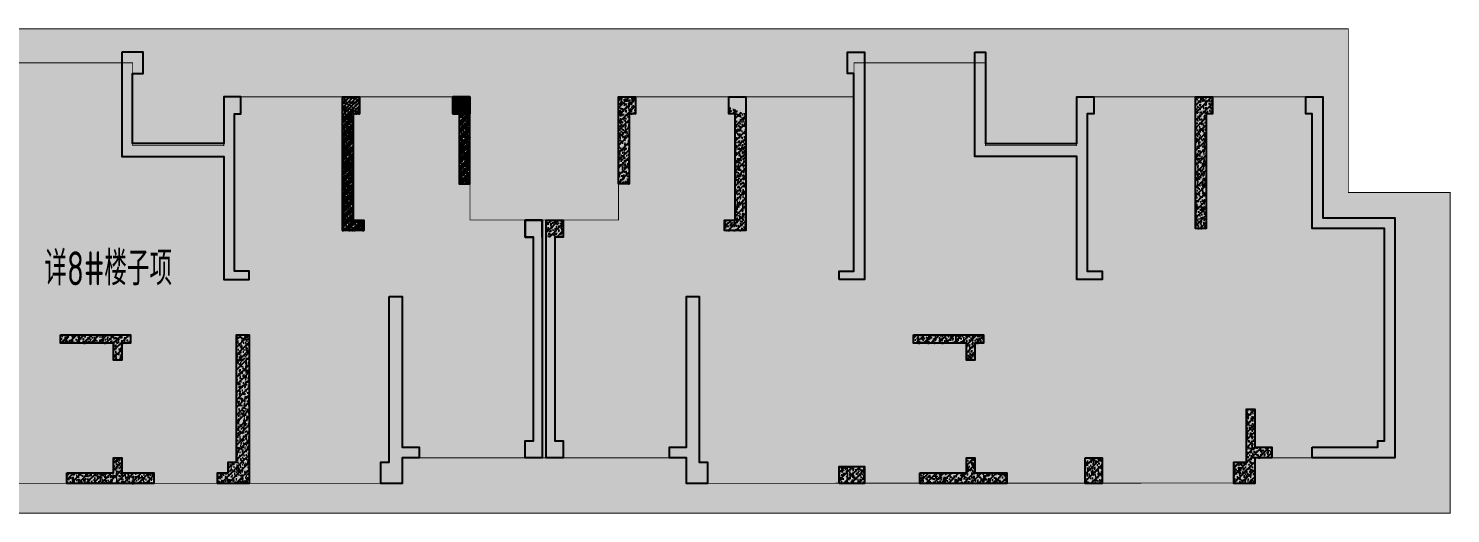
# Model space of a CAD drawing. Extents: x 923964 to 1204934, y 804567 to 1705037.
# Drawn here: x 1171219 to 1204734, y 1117717 to 1129137 of the extents above; entities that cross this region are included whole.
import ezdxf
from ezdxf.enums import TextEntityAlignment as Align

# ---------------------------------------------------------------- set-up
doc = ezdxf.new("R2010")
doc.units = 0
doc.header["$LTSCALE"] = 500
doc.linetypes.add('DASH', pattern=[0.35, 0.25, -0.1])
for name, color, linetype in [('S_PLAN_HACH', 9, 'CONTINUOUS'), ('S_WALL', 2, 'CONTINUOUS'), ('S_WALL_HACH', 30, 'CONTINUOUS'), ('S_WALL_OTHE_HACH', 33, 'CONTINUOUS'), ('主楼填充', 7, 'CONTINUOUS')]:
    doc.layers.add(name, color=color, linetype=linetype)
doc.styles.add('TH-STYLE3', font='tssdeng.shx', dxfattribs={"width": 0.7, "bigfont": 'tssdchn.shx'})
pattern_1 = [(45, (0, 0), (-44.1941738, 44.1941738), []), (50, (0, 0), (179.315046, -15.688034), [18.75, -206.25]), (355, (0, 0), (-34.687833, 188.048033), [15, -165]), (100.4514, (14.94, -1.3), (144.627345, 172.359886), [15.935047, -175.285528]), (46.1842, (0, 50), (266.810262, -41.379754), [28.125, -309.375]), (96.6356, (22.23, 46.55), (233.665676, 243.529468), [23.90257, -262.92825]), (351.1842, (0, 50), (233.665486, 243.52965), [22.5, -247.5]), (21, (25, 37.5), (149.226763, -100.654723), [18.75, -206.25]), (326, (25, 37.5), (60.828833, 181.287511), [15, -165]), (71.4514, (37.44, 29.11), (210.055657, 80.632624), [15.935047, -175.285528]), (37.5, (0, 0), (3.0399638, 83.2234635), [0, -163, 0, -167.5, 0, -165.625]), (7.5, (0, 0), (65.7673844, 98.602928), [0, -95.5, 0, -159.25, 0, -63.125]), (327.5, (-55.75, 0), (133.455609, -5.638718), [0, -62.5, 0, -195, 0, -258.75]), (317.5, (-80.75, 0), (145.796542, 25.026246), [0, -81.25, 0, -129.5, 0, -183.75])]
pattern_2 = [(45, (796520.09, 934180.19), (-88.388348, 88.388348), []), (50, (796520.09, 934180.19), (179.315046, -15.688034), [18.75, -206.25]), (355, (796520.09, 934180.19), (-34.68783, 188.04803), [15, -165]), (100.4514, (796535.03, 934178.88), (144.627345, 172.359886), [15.93505, -175.28553]), (46.1842, (796520.1, 934230.19), (266.81026, -41.37975), [28.125, -309.375]), (96.6356, (796542.32, 934226.74), (233.66568, 243.52947), [23.90257, -262.92825]), (351.1842, (796520.1, 934230.2), (233.66549, 243.52965), [22.5, -247.5]), (21, (796545.09, 934217.69), (149.226763, -100.654723), [18.75, -206.25]), (326, (796545.09, 934217.69), (60.82883, 181.28751), [15, -165]), (71.4514, (796557.52, 934209.3), (210.05566, 80.632624), [15.93505, -175.28553]), (37.5, (796520.09, 934180.19), (3.039964, 83.2234635), [1.25, -163, 1.25, -167.5, 1.25, -165.625]), (7.5, (796520.09, 934180.19), (65.767384, 98.602928), [1.25, -95.5, 1.25, -159.25, 1.25, -63.125]), (327.5, (796464.34, 934180.19), (133.455609, -5.638718), [1.25, -62.5, 1.25, -195, 1.25, -258.75]), (317.5, (796439.34, 934180.19), (145.796542, 25.026246), [1.25, -81.25, 1.25, -129.5, 1.25, -183.75])]

msp = doc.modelspace()

# ---------------------------------------------------------------- hatches: boundary and pattern name
at = {"layer": 'S_PLAN_HACH'}
h = msp.add_hatch(dxfattribs=at)
h.set_pattern_fill('CROSS', color=4, scale=50, style=0)
h.paths.add_polyline_path([(1142924, 1117727), (1204724, 1117727), (1204724, 1125277), (1202324, 1125277), (1202324, 1129127), (1144624, 1129127), (1144624, 1125227), (1142924, 1125227)])
at = {"layer": 'S_WALL_HACH'}
h = msp.add_hatch(color=256, dxfattribs=at)
h.dxf.hatch_style = 1
h.paths.add_polyline_path([(1173424, 1128577), (1173424, 1126127), (1175824, 1126127), (1175824, 1123227), (1176424, 1123227), (1176424, 1123427), (1176074, 1123427), (1176074, 1127127), (1176224, 1127127), (1176224, 1127527), (1175824, 1127527), (1175824, 1126427), (1173674, 1126427), (1173674, 1128077), (1173924, 1128077), (1173924, 1128577)])
h = msp.add_hatch(color=256, dxfattribs=at)
h.dxf.hatch_style = 1
h.paths.add_polyline_path([(1190324, 1123227), (1190324, 1123427), (1190674, 1123427), (1190674, 1128077), (1190524, 1128077), (1190524, 1128577), (1190924, 1128577), (1190924, 1123227)])
h = msp.add_hatch(color=256, dxfattribs=at)
h.dxf.hatch_style = 1
h.paths.add_polyline_path([(1193524, 1128577), (1193774, 1128577), (1193774, 1126427), (1195924, 1126427), (1195924, 1127527), (1196249, 1127527), (1196324, 1127527), (1196324, 1127127), (1196174, 1127127), (1196174, 1123427), (1196524, 1123427), (1196524, 1123227), (1195924, 1123227), (1195924, 1126127), (1193524, 1126127)])
h = msp.add_hatch(color=256, dxfattribs=at)
h.dxf.hatch_style = 1
h.paths.add_polyline_path([(1178624, 1127127), (1178624, 1127527), (1179024, 1127527), (1179024, 1127127), (1178874, 1127127), (1178874, 1126077), (1178874, 1124627), (1179124, 1124627), (1179124, 1124377), (1178624, 1124377), (1178624, 1126077)])
h = msp.add_hatch(color=256, dxfattribs=at)
h.dxf.hatch_style = 1
h.paths.add_polyline_path([(1178624, 1127527), (1179024, 1127527), (1179024, 1127127), (1178874, 1127127), (1178874, 1126077), (1178874, 1124627), (1179124, 1124627), (1179124, 1124377), (1178624, 1124377), (1178624, 1126077)])
h = msp.add_hatch(color=256, dxfattribs=at)
h.dxf.hatch_style = 1
h.paths.add_polyline_path([(1181224, 1127127), (1181224, 1127527), (1181624, 1127527), (1181624, 1127127)])
h = msp.add_hatch(color=256, dxfattribs=at)
h.dxf.hatch_style = 1
h.paths.add_polyline_path([(1181624, 1127527), (1181224, 1127527), (1181224, 1127127), (1181374, 1127127), (1181374, 1125477), (1181624, 1125477)])
h = msp.add_hatch(color=256, dxfattribs=at)
h.dxf.hatch_style = 1
h.paths.add_polyline_path([(1181624, 1127527), (1181224, 1127527), (1181224, 1127127), (1181374, 1127127), (1181374, 1125477), (1181624, 1125477)])
h = msp.add_hatch(color=256, dxfattribs=at)
h.dxf.hatch_style = 1
h.paths.add_polyline_path([(1185124, 1127527), (1185524, 1127527), (1185524, 1127127), (1185374, 1127127), (1185374, 1125477), (1185124, 1125477)])
h = msp.add_hatch(color=256, dxfattribs=at)
h.dxf.hatch_style = 1
h.paths.add_polyline_path([(1188124, 1127527), (1188124, 1124377), (1187624, 1124377), (1187624, 1124627), (1187874, 1124627), (1187874, 1127127), (1187724, 1127127), (1187724, 1127527)])
h = msp.add_hatch(color=256, dxfattribs=at)
h.dxf.hatch_style = 1
h.paths.add_polyline_path([(1199124, 1127527), (1199124, 1127127), (1198974, 1127127), (1198974, 1124427), (1198724, 1124427), (1198724, 1127527), (1199124, 1127527)])
h = msp.add_hatch(color=256, dxfattribs=at)
h.dxf.hatch_style = 1
h.paths.add_polyline_path([(1201474, 1119277), (1203024, 1119277), (1203024, 1119427), (1203174, 1119427), (1203174, 1124427), (1201474, 1124427), (1201474, 1127127), (1201324, 1127127), (1201324, 1127527), (1201724, 1127527), (1201724, 1124677), (1203424, 1124677), (1203424, 1119027), (1201474, 1119027)])
h = msp.add_hatch(color=256, dxfattribs=at)
h.dxf.hatch_style = 1
h.paths.add_polyline_path([(1183324, 1124227), (1183324, 1124627), (1182924, 1124627), (1182924, 1124227), (1183124, 1124227), (1183124, 1124227), (1183124, 1119427), (1182924, 1119427), (1182924, 1119027), (1183324, 1119027)], flags=17)
h.paths.add_polyline_path([(1183324, 1124227), (1183324, 1124627)], flags=0)
edge = h.paths.add_edge_path(flags=0)
edge.add_line((1182924, 1124627), (1182924, 1124227))
edge.add_line((1182924, 1124227), (1182924, 1124627))
edge.add_line((1183124, 1124227), (1182924, 1124227))
edge.add_line((1183124, 1124227), (1183124, 1124227))
edge.add_line((1182924, 1124227), (1183124, 1124227))
h.paths.add_polyline_path([(1183324, 1124627), (1182924, 1124627)], flags=0)
h = msp.add_hatch(color=256, dxfattribs=at)
h.dxf.hatch_style = 1
h.paths.add_polyline_path([(1183824, 1119027), (1183424, 1119027), (1183424, 1124227), (1183424, 1124627), (1183824, 1124627), (1183824, 1124227), (1183624, 1124227), (1183624, 1119427), (1183824, 1119427)])
h = msp.add_hatch(color=256, dxfattribs=at)
h.dxf.hatch_style = 1
h.paths.add_polyline_path([(1179724, 1122827), (1180024, 1122827), (1180024, 1119277), (1180424, 1119277), (1180424, 1119027), (1180024, 1119027), (1180024, 1118427), (1179524, 1118427), (1179524, 1118927), (1179724, 1118927)])
h = msp.add_hatch(color=256, dxfattribs=at)
h.dxf.hatch_style = 1
h.paths.add_polyline_path([(1186724, 1118427), (1186724, 1119027), (1186324, 1119027), (1186324, 1119277), (1186724, 1119277), (1186724, 1122827), (1187024, 1122827), (1187024, 1118927), (1187224, 1118927), (1187224, 1118427), (1186724, 1118427)])
h = msp.add_hatch(color=256, dxfattribs=at)
h.dxf.hatch_style = 1
h.paths.add_polyline_path([(1171974, 1121927), (1173624, 1121927), (1173624, 1121727), (1173424, 1121727), (1173424, 1121327), (1173224, 1121327), (1173224, 1121328), (1173224, 1121728), (1171974, 1121728)])
h = msp.add_hatch(color=256, dxfattribs=at)
h.dxf.hatch_style = 1
h.paths.add_polyline_path([(1175924, 1118677), (1175924, 1118927), (1176124, 1118927), (1176124, 1121927), (1176424, 1121927), (1176424, 1118427), (1175674, 1118427), (1175674, 1118677)])
h = msp.add_hatch(color=256, dxfattribs=at)
h.dxf.hatch_style = 1
h.paths.add_polyline_path([(1192074, 1121927), (1193724, 1121927), (1193724, 1121727), (1193524, 1121727), (1193524, 1121327), (1193324, 1121327), (1193324, 1121328), (1193324, 1121728), (1192074, 1121728)])
h = msp.add_hatch(color=256, dxfattribs=at)
h.dxf.hatch_style = 1
h.paths.add_polyline_path([(1199924, 1118927), (1199924, 1120177), (1200124, 1120177), (1200124, 1119277), (1200524, 1119277), (1200524, 1119027), (1200124, 1119027), (1200124, 1118927), (1200124, 1118927), (1200124, 1118427), (1199624, 1118427), (1199624, 1118927)])
h = msp.add_hatch(color=256, dxfattribs=at)
h.dxf.hatch_style = 1
h.paths.add_polyline_path([(1172124, 1118677), (1173224, 1118677), (1173224, 1119027), (1173424, 1119027), (1173424, 1118677), (1174174, 1118677), (1174174, 1118427), (1172124, 1118427)])
h = msp.add_hatch(color=256, dxfattribs=at)
h.dxf.hatch_style = 1
h.paths.add_polyline_path([(1190324, 1118427), (1190324, 1118827), (1190924, 1118827), (1190924, 1118427)])
h = msp.add_hatch(color=256, dxfattribs=at)
h.dxf.hatch_style = 1
h.paths.add_polyline_path([(1192224, 1118677), (1193324, 1118677), (1193324, 1119027), (1193524, 1119027), (1193524, 1118677), (1194274, 1118677), (1194274, 1118427), (1192224, 1118427)])
h = msp.add_hatch(color=256, dxfattribs=at)
h.dxf.hatch_style = 1
h.paths.add_polyline_path([(1196124, 1119027), (1196524, 1119027), (1196524, 1118427), (1196124, 1118427)])
at = {"layer": 'S_WALL_OTHE_HACH'}
h = msp.add_hatch(dxfattribs=at)
h.set_pattern_fill('钢筋混凝土', color=256, scale=25, pattern_type=2)
h.set_pattern_definition(pattern_2)
h.paths.add_polyline_path([(1173424, 1128577), (1173424, 1126127), (1175824, 1126127), (1175824, 1123227), (1176424, 1123227), (1176424, 1123427), (1176074, 1123427), (1176074, 1127127), (1176224, 1127127), (1176224, 1127527), (1175824, 1127527), (1175824, 1126427), (1173674, 1126427), (1173674, 1128077), (1173924, 1128077), (1173924, 1128577)])
h = msp.add_hatch(dxfattribs=at)
h.set_pattern_fill('钢筋混凝土', color=256, scale=25, pattern_type=2)
h.set_pattern_definition([(45, (836420.09, 934180.19), (-88.388348, 88.388348), []), (50, (836420.09, 934180.19), (179.315046, -15.688034), [18.75, -206.25]), (355, (836420.09, 934180.19), (-34.68783, 188.04803), [15, -165]), (100.4514, (836435.03, 934178.88), (144.627345, 172.359886), [15.93505, -175.28553]), (46.1842, (836420.1, 934230.19), (266.81026, -41.37975), [28.125, -309.375]), (96.6356, (836442.32, 934226.74), (233.66568, 243.52947), [23.90257, -262.92825]), (351.1842, (836420.1, 934230.2), (233.66549, 243.52965), [22.5, -247.5]), (21, (836445.09, 934217.69), (149.226763, -100.65472), [18.75, -206.25]), (326, (836445.09, 934217.69), (60.82883, 181.28751), [15, -165]), (71.4514, (836457.52, 934209.3), (210.05566, 80.632624), [15.93505, -175.28553]), (37.5, (836420.09, 934180.19), (3.039964, 83.223463), [1.25, -163, 1.25, -167.5, 1.25, -165.625]), (7.5, (836420.09, 934180.19), (65.767384, 98.602928), [1.25, -95.5, 1.25, -159.25, 1.25, -63.125]), (327.5, (836364.34, 934180.19), (133.455609, -5.638718), [1.25, -62.5, 1.25, -195, 1.25, -258.75]), (317.5, (836339.34, 934180.19), (145.796542, 25.026246), [1.25, -81.25, 1.25, -129.5, 1.25, -183.75])])
h.paths.add_polyline_path([(1190324, 1123227), (1190324, 1123427), (1190674, 1123427), (1190674, 1128077), (1190524, 1128077), (1190524, 1128577), (1190924, 1128577), (1190924, 1123227)])
h = msp.add_hatch(dxfattribs=at)
h.set_pattern_fill('钢筋混凝土', color=256, scale=25, pattern_type=2)
h.set_pattern_definition(pattern_2)
h.paths.add_polyline_path([(1193524, 1128577), (1193774, 1128577), (1193774, 1126427), (1195924, 1126427), (1195924, 1127527), (1196249, 1127527), (1196324, 1127527), (1196324, 1127127), (1196174, 1127127), (1196174, 1123427), (1196524, 1123427), (1196524, 1123227), (1195924, 1123227), (1195924, 1126127), (1193524, 1126127)])
h = msp.add_hatch(dxfattribs=at)
h.set_pattern_fill('钢筋混凝土', color=256, scale=25)
h.set_pattern_definition(pattern_1)
h.paths.add_polyline_path([(1178624, 1127127), (1178624, 1127527), (1179024, 1127527), (1179024, 1127127), (1178874, 1127127), (1178874, 1126077), (1178874, 1124627), (1179124, 1124627), (1179124, 1124377), (1178624, 1124377), (1178624, 1126077)])
h = msp.add_hatch(dxfattribs=at)
h.set_pattern_fill('钢筋混凝土', color=256, scale=25, pattern_type=2)
h.set_pattern_definition(pattern_2)
edge = h.paths.add_edge_path()
edge.add_line((1178624, 1127127), (1178624, 1127527))
edge.add_line((1178624, 1127527), (1179024, 1127527))
edge.add_line((1179024, 1127527), (1179024, 1127127))
edge.add_line((1179024, 1127127), (1178874, 1127127))
edge.add_line((1178874, 1127127), (1178874, 1126077))
edge.add_line((1178874, 1126077), (1178874, 1124627))
edge.add_line((1178874, 1124627), (1179124, 1124627))
edge.add_line((1179124, 1124627), (1179124, 1124377))
edge.add_line((1179124, 1124377), (1178624, 1124377))
edge.add_line((1178624, 1124377), (1178624, 1126077))
edge.add_line((1178624, 1126077), (1178624, 1126077))
edge.add_line((1178624, 1126077), (1178624, 1127527))
edge.add_line((1178624, 1127527), (1179024, 1127527))
edge.add_line((1179024, 1127527), (1179024, 1127277))
h = msp.add_hatch(dxfattribs=at)
h.set_pattern_fill('钢筋混凝土', color=256, scale=25)
h.set_pattern_definition(pattern_1)
h.paths.add_polyline_path([(1181224, 1127127), (1181224, 1127527), (1181624, 1127527), (1181624, 1127127)])
h = msp.add_hatch(dxfattribs=at)
h.set_pattern_fill('钢筋混凝土', color=256, scale=25)
h.set_pattern_definition(pattern_1)
h.paths.add_polyline_path([(1181624, 1127527), (1181224, 1127527), (1181224, 1127127), (1181374, 1127127), (1181374, 1125477), (1181624, 1125477)])
h = msp.add_hatch(dxfattribs=at)
h.set_pattern_fill('钢筋混凝土', color=256, scale=25, pattern_type=2)
h.set_pattern_definition(pattern_2)
h.paths.add_polyline_path([(1181624, 1127527), (1181224, 1127527), (1181224, 1127127), (1181374, 1127127), (1181374, 1125477), (1181624, 1125477)])
h = msp.add_hatch(dxfattribs=at)
h.set_pattern_fill('钢筋混凝土', color=256, scale=25, pattern_type=2)
h.set_pattern_definition(pattern_2)
edge = h.paths.add_edge_path()
edge.add_line((1181224, 1127127), (1181224, 1127527))
edge.add_line((1181224, 1127527), (1181624, 1127527))
edge.add_line((1181624, 1127527), (1181624, 1127127))
h = msp.add_hatch(dxfattribs=at)
h.set_pattern_fill('钢筋混凝土', color=256, scale=25, pattern_type=2)
h.set_pattern_definition(pattern_2)
h.paths.add_polyline_path([(1185124, 1127527), (1185524, 1127527), (1185524, 1127127), (1185374, 1127127), (1185374, 1125477), (1185124, 1125477)])
h = msp.add_hatch(dxfattribs=at)
h.set_pattern_fill('钢筋混凝土', color=256, scale=25, pattern_type=2)
h.set_pattern_definition(pattern_2)
edge = h.paths.add_edge_path()
edge.add_line((1185124, 1127127), (1185124, 1127527))
edge.add_line((1185124, 1127527), (1185524, 1127527))
edge.add_line((1185524, 1127527), (1185524, 1127127))
h = msp.add_hatch(dxfattribs=at)
h.set_pattern_fill('钢筋混凝土', color=256, scale=25, pattern_type=2)
h.set_pattern_definition(pattern_2)
edge = h.paths.add_edge_path()
edge.add_line((1187724, 1127277), (1187724, 1127277))
edge.add_line((1187724, 1127277), (1187724, 1127527))
edge.add_line((1187724, 1127527), (1188124, 1127527))
edge.add_line((1188124, 1127527), (1188124, 1124377))
edge.add_line((1188124, 1124377), (1187624, 1124377))
edge.add_line((1187624, 1124377), (1187624, 1124627))
edge.add_line((1187624, 1124627), (1187874, 1124627))
edge.add_line((1187874, 1124627), (1187874, 1127127))
edge.add_line((1187874, 1127127), (1187724, 1127127))
edge.add_line((1187724, 1127127), (1187724, 1127527))
edge.add_line((1187724, 1127527), (1188124, 1127527))
edge.add_line((1188124, 1127527), (1188124, 1127127))
h = msp.add_hatch(dxfattribs=at)
h.set_pattern_fill('钢筋混凝土', color=256, scale=25, pattern_type=2)
h.set_pattern_definition([(45, (830220.09, 934180.19), (-88.388348, 88.388348), []), (50, (830220.09, 934180.19), (179.315046, -15.688034), [18.75, -206.25]), (355, (830220.09, 934180.19), (-34.68783, 188.04803), [15, -165]), (100.4514, (830235.03, 934178.88), (144.627345, 172.359886), [15.93505, -175.28553]), (46.1842, (830220.1, 934230.19), (266.81026, -41.37975), [28.125, -309.375]), (96.6356, (830242.32, 934226.74), (233.66568, 243.52947), [23.90257, -262.92825]), (351.1842, (830220.1, 934230.2), (233.66549, 243.52965), [22.5, -247.5]), (21, (830245.09, 934217.69), (149.226763, -100.654723), [18.75, -206.25]), (326, (830245.09, 934217.69), (60.82883, 181.28751), [15, -165]), (71.4514, (830257.52, 934209.3), (210.05566, 80.632624), [15.93505, -175.28553]), (37.5, (830220.09, 934180.19), (3.039964, 83.223463), [1.25, -163, 1.25, -167.5, 1.25, -165.625]), (7.5, (830220.09, 934180.19), (65.767384, 98.602928), [1.25, -95.5, 1.25, -159.25, 1.25, -63.125]), (327.5, (830164.34, 934180.19), (133.455609, -5.638718), [1.25, -62.5, 1.25, -195, 1.25, -258.75]), (317.5, (830139.34, 934180.19), (145.796542, 25.026246), [1.25, -81.25, 1.25, -129.5, 1.25, -183.75])])
edge = h.paths.add_edge_path()
edge.add_line((1198724, 1127527), (1198724, 1127527))
edge.add_line((1198724, 1127527), (1198724, 1127527))
edge.add_line((1198724, 1127527), (1199124, 1127527))
edge.add_line((1199124, 1127527), (1199124, 1127127))
edge.add_line((1199124, 1127127), (1198974, 1127127))
edge.add_line((1198974, 1127127), (1198974, 1124427))
edge.add_line((1198974, 1124427), (1198724, 1124427))
edge.add_line((1198724, 1124427), (1198724, 1127527))
edge.add_line((1198724, 1127527), (1199124, 1127527))
edge.add_line((1199124, 1127527), (1199124, 1127527))
h = msp.add_hatch(dxfattribs=at)
h.set_pattern_fill('钢筋混凝土', color=256, scale=25, pattern_type=2)
h.set_pattern_definition(pattern_2)
h.paths.add_polyline_path([(1201474, 1119277), (1203024, 1119277), (1203024, 1119427), (1203174, 1119427), (1203174, 1124427), (1201474, 1124427), (1201474, 1127127), (1201324, 1127127), (1201324, 1127527), (1201724, 1127527), (1201724, 1124677), (1203424, 1124677), (1203424, 1119027), (1201474, 1119027)])
h = msp.add_hatch(dxfattribs=at)
h.set_pattern_fill('钢筋混凝土', color=256, scale=25, pattern_type=2)
h.set_pattern_definition(pattern_2)
edge = h.paths.add_edge_path()
edge.add_line((1183324, 1124227), (1183324, 1124227))
edge.add_line((1183324, 1124227), (1183324, 1124627))
edge.add_line((1183324, 1124627), (1182924, 1124627))
edge.add_line((1182924, 1124627), (1182924, 1124227))
edge.add_line((1182924, 1124227), (1183124, 1124227))
edge.add_line((1183124, 1124227), (1183124, 1124227))
edge.add_line((1183124, 1124227), (1182924, 1124227))
edge.add_line((1182924, 1124227), (1182924, 1124627))
edge.add_line((1182924, 1124627), (1183324, 1124627))
edge.add_line((1183324, 1124627), (1183324, 1124227))
edge.add_line((1183324, 1124227), (1183324, 1119027))
edge.add_line((1183324, 1119027), (1183324, 1119027))
edge.add_line((1183324, 1119027), (1182924, 1119027))
edge.add_line((1182924, 1119027), (1182924, 1119427))
edge.add_line((1182924, 1119427), (1183124, 1119427))
edge.add_line((1183124, 1119427), (1183124, 1124227))
h = msp.add_hatch(dxfattribs=at)
h.set_pattern_fill('钢筋混凝土', color=256, scale=25, pattern_type=2)
h.set_pattern_definition(pattern_2)
edge = h.paths.add_edge_path()
edge.add_line((1183324, 1124227), (1183324, 1124227))
edge.add_line((1183324, 1124227), (1183324, 1124627))
edge.add_line((1183324, 1124627), (1182924, 1124627))
edge.add_line((1182924, 1124627), (1182924, 1124227))
edge.add_line((1182924, 1124227), (1183124, 1124227))
edge.add_line((1183124, 1124227), (1183124, 1124227))
edge.add_line((1183124, 1124227), (1182924, 1124227))
edge.add_line((1182924, 1124227), (1182924, 1124627))
edge.add_line((1182924, 1124627), (1183324, 1124627))
edge.add_line((1183324, 1124627), (1183324, 1124227))
edge.add_line((1183324, 1124227), (1183324, 1119027))
edge.add_line((1183324, 1119027), (1183324, 1119027))
edge.add_line((1183324, 1119027), (1182924, 1119027))
edge.add_line((1182924, 1119027), (1182924, 1119427))
edge.add_line((1182924, 1119427), (1183124, 1119427))
edge.add_line((1183124, 1119427), (1183124, 1124227))
h = msp.add_hatch(dxfattribs=at)
h.set_pattern_fill('钢筋混凝土', color=256, scale=25, pattern_type=2)
h.set_pattern_definition(pattern_2)
edge = h.paths.add_edge_path()
edge.add_line((1183424, 1124227), (1183424, 1124627))
edge.add_line((1183424, 1124627), (1183824, 1124627))
edge.add_line((1183824, 1124627), (1183824, 1124227))
edge.add_line((1183824, 1124227), (1183624, 1124227))
edge.add_line((1183624, 1124227), (1183624, 1124227))
h = msp.add_hatch(dxfattribs=at)
h.set_pattern_fill('钢筋混凝土', color=256, scale=25, pattern_type=2)
h.set_pattern_definition(pattern_2)
edge = h.paths.add_edge_path()
edge.add_line((1183824, 1119027), (1183424, 1119027))
edge.add_line((1183424, 1119027), (1183424, 1124227))
edge.add_line((1183424, 1124227), (1183424, 1124227))
edge.add_line((1183424, 1124227), (1183424, 1124627))
edge.add_line((1183424, 1124627), (1183824, 1124627))
edge.add_line((1183824, 1124627), (1183824, 1124227))
edge.add_line((1183824, 1124227), (1183624, 1124227))
edge.add_line((1183624, 1124227), (1183624, 1119427))
edge.add_line((1183624, 1119427), (1183824, 1119427))
edge.add_line((1183824, 1119427), (1183824, 1119027))
edge.add_line((1183824, 1119027), (1183424, 1119027))
edge.add_line((1183424, 1119027), (1183424, 1119427))
h = msp.add_hatch(dxfattribs=at)
h.set_pattern_fill('钢筋混凝土', color=256, scale=25, pattern_type=2)
h.set_pattern_definition(pattern_2)
h.paths.add_polyline_path([(1179724, 1122827), (1180024, 1122827), (1180024, 1119277), (1180424, 1119277), (1180424, 1119027), (1180024, 1119027), (1180024, 1118427), (1179524, 1118427), (1179524, 1118927), (1179724, 1118927)])
h = msp.add_hatch(dxfattribs=at)
h.set_pattern_fill('钢筋混凝土', color=256, scale=25, pattern_type=2)
h.set_pattern_definition(pattern_2)
h.paths.add_polyline_path([(1186724, 1118427), (1186724, 1119027), (1186324, 1119027), (1186324, 1119277), (1186724, 1119277), (1186724, 1122827), (1187024, 1122827), (1187024, 1118927), (1187224, 1118927), (1187224, 1118427), (1186724, 1118427)])
h = msp.add_hatch(dxfattribs=at)
h.set_pattern_fill('钢筋混凝土', color=256, scale=25, pattern_type=2)
h.set_pattern_definition(pattern_2)
h.paths.add_polyline_path([(1171974, 1121927), (1173624, 1121927), (1173624, 1121727), (1173424, 1121727), (1173424, 1121327), (1173224, 1121327), (1173224, 1121328), (1173224, 1121728), (1171974, 1121728)])
h = msp.add_hatch(dxfattribs=at)
h.set_pattern_fill('钢筋混凝土', color=256, scale=25, pattern_type=2)
h.set_pattern_definition(pattern_2)
h.paths.add_polyline_path([(1175924, 1118677), (1175924, 1118927), (1176124, 1118927), (1176124, 1121927), (1176424, 1121927), (1176424, 1118427), (1175674, 1118427), (1175674, 1118677)])
h = msp.add_hatch(dxfattribs=at)
h.set_pattern_fill('钢筋混凝土', color=256, scale=25, pattern_type=2)
h.set_pattern_definition(pattern_2)
h.paths.add_polyline_path([(1192074, 1121927), (1193724, 1121927), (1193724, 1121727), (1193524, 1121727), (1193524, 1121327), (1193324, 1121327), (1193324, 1121328), (1193324, 1121728), (1192074, 1121728)])
h = msp.add_hatch(dxfattribs=at)
h.set_pattern_fill('钢筋混凝土', color=256, scale=25, pattern_type=2)
h.set_pattern_definition(pattern_2)
h.paths.add_polyline_path([(1199924, 1118927), (1199924, 1120177), (1200124, 1120177), (1200124, 1119277), (1200524, 1119277), (1200524, 1119027), (1200124, 1119027), (1200124, 1118927), (1200124, 1118927), (1200124, 1118427), (1199624, 1118427), (1199624, 1118927)])
h = msp.add_hatch(dxfattribs=at)
h.set_pattern_fill('钢筋混凝土', color=256, scale=25, pattern_type=2)
h.set_pattern_definition(pattern_2)
h.paths.add_polyline_path([(1172124, 1118677), (1173224, 1118677), (1173224, 1119027), (1173424, 1119027), (1173424, 1118677), (1174174, 1118677), (1174174, 1118427), (1172124, 1118427)])
h = msp.add_hatch(dxfattribs=at)
h.set_pattern_fill('钢筋混凝土', color=256, scale=25, pattern_type=2)
h.set_pattern_definition(pattern_2)
h.paths.add_polyline_path([(1190324, 1118427), (1190324, 1118827), (1190924, 1118827), (1190924, 1118427)])
h = msp.add_hatch(dxfattribs=at)
h.set_pattern_fill('钢筋混凝土', color=256, scale=25, pattern_type=2)
h.set_pattern_definition(pattern_2)
h.paths.add_polyline_path([(1192224, 1118677), (1193324, 1118677), (1193324, 1119027), (1193524, 1119027), (1193524, 1118677), (1194274, 1118677), (1194274, 1118427), (1192224, 1118427)])
h = msp.add_hatch(dxfattribs=at)
h.set_pattern_fill('钢筋混凝土', color=256, scale=25, pattern_type=2)
h.set_pattern_definition(pattern_2)
h.paths.add_polyline_path([(1196124, 1119027), (1196524, 1119027), (1196524, 1118427), (1196124, 1118427)])
at = {"layer": '主楼填充'}
h = msp.add_hatch(dxfattribs=at)
h.set_pattern_fill('GRASS', color=1, scale=20)
h.set_pattern_definition([(90, (0, 260000), (-359.21, 359.21), [95.25, -623.17]), (45, (0, 260000), (-359.21024, 359.21024), [95.25, -412.75]), (135, (0, 260000), (-359.21024, -359.21024), [95.25, -412.75])])
h.paths.add_polyline_path([(1143524, 1119028), (1143524, 1124628), (1145224, 1124628), (1145224, 1127528), (1150774, 1127528), (1150774, 1128328), (1153874, 1128328), (1153874, 1126377), (1156024, 1126377), (1156024, 1127528), (1161824, 1127528), (1161824, 1124628), (1165024, 1124628), (1165024, 1127528), (1170574, 1127528), (1170574, 1128328), (1173674, 1128328), (1173674, 1126377), (1175824, 1126377), (1175824, 1127528), (1181624, 1127528), (1181624, 1124628), (1185124, 1124628), (1185124, 1127528), (1190674, 1127528), (1190674, 1128328), (1193774, 1128328), (1193774, 1126377), (1195924, 1126377), (1195924, 1127528), (1201724, 1127528), (1201724, 1124677), (1203424, 1124677), (1203424, 1119028), (1200124, 1119028), (1200124, 1118436), (1186724, 1118428), (1186724, 1119028), (1180024, 1119028), (1180024, 1118428), (1166624, 1118428), (1166624, 1119028), (1160224, 1119028), (1160224, 1118428), (1146824, 1118428), (1146824, 1119028)])

# ---------------------------------------------------------------- linework, layer by layer
at = {"layer": 'S_PLAN_HACH', "color": 4, "linetype": 'DASH', "const_width": 20, "elevation": 0}
msp.add_lwpolyline([(1142924, 1117727), (1204724, 1117727), (1204724, 1125277), (1202324, 1125277), (1202324, 1129127), (1144624, 1129127), (1144624, 1125227), (1142924, 1125227)], close=True, dxfattribs=at)
at = {"layer": 'S_WALL'}
for points in [[(1173424, 1128577), (1173424, 1126127), (1175824, 1126127), (1175824, 1123227), (1176424, 1123227), (1176424, 1123427), (1176074, 1123427), (1176074, 1127127), (1176224, 1127127), (1176224, 1127527), (1175824, 1127527), (1175824, 1126427), (1173674, 1126427), (1173674, 1128077), (1173924, 1128077), (1173924, 1128577)], [(1190324, 1123227), (1190324, 1123427), (1190674, 1123427), (1190674, 1128077), (1190524, 1128077), (1190524, 1128577), (1190924, 1128577), (1190924, 1123227)], [(1193524, 1128577), (1193774, 1128577), (1193774, 1126427), (1195924, 1126427), (1195924, 1127527), (1196249, 1127527), (1196324, 1127527), (1196324, 1127127), (1196174, 1127127), (1196174, 1123427), (1196524, 1123427), (1196524, 1123227), (1195924, 1123227), (1195924, 1126127), (1193524, 1126127)], [(1201474, 1119277), (1203024, 1119277), (1203024, 1119427), (1203174, 1119427), (1203174, 1124427), (1201474, 1124427), (1201474, 1127127), (1201324, 1127127), (1201324, 1127527), (1201724, 1127527), (1201724, 1124677), (1203424, 1124677), (1203424, 1119027), (1201474, 1119027)], [(1175924, 1118677), (1175924, 1118927), (1176124, 1118927), (1176124, 1121927), (1176424, 1121927), (1176424, 1118427), (1175674, 1118427), (1175674, 1118677)], [(1190324, 1118427), (1190324, 1118827), (1190924, 1118827), (1190924, 1118427)], [(1196124, 1119027), (1196524, 1119027), (1196524, 1118427), (1196124, 1118427)]]:
    msp.add_lwpolyline(points, close=True, dxfattribs=at)
at = {"layer": 'S_WALL', "linetype": 'Continuous', "ltscale": 0.5, "elevation": 0, "flags": 128}
for points in [[(1178624, 1127127), (1178624, 1127527), (1179024, 1127527), (1179024, 1127127), (1178874, 1127127), (1178874, 1126077), (1178874, 1124627), (1179124, 1124627), (1179124, 1124377), (1178624, 1124377), (1178624, 1126077), (1178624, 1127127)], [(1181624, 1127527), (1181224, 1127527), (1181224, 1127127), (1181374, 1127127), (1181374, 1125477), (1181624, 1125477), (1181624, 1127527)], [(1181224, 1127127), (1181224, 1127527), (1181624, 1127527), (1181624, 1127127), (1181224, 1127127)]]:
    msp.add_lwpolyline(points, close=True, dxfattribs=at)
at = {"layer": 'S_WALL'}
for points in [[(1178624, 1127127), (1178624, 1127527), (1179024, 1127527), (1179024, 1127127), (1178874, 1127127), (1178874, 1126077), (1178874, 1124627), (1179124, 1124627), (1179124, 1124377), (1178624, 1124377), (1178624, 1126077), (1178624, 1126077), (1178624, 1127527), (1179024, 1127527), (1179024, 1127277)], [(1185124, 1127527), (1185524, 1127527), (1185524, 1127127), (1185374, 1127127), (1185374, 1125477), (1185124, 1125477), (1185124, 1127527)], [(1183424, 1124227), (1183424, 1124627), (1183824, 1124627), (1183824, 1124227), (1183624, 1124227), (1183624, 1124227)], [(1192224, 1118677), (1193324, 1118677), (1193324, 1119027), (1193524, 1119027), (1193524, 1118677), (1194274, 1118677), (1194274, 1118427), (1192224, 1118427), (1192224, 1118677)]]:
    msp.add_lwpolyline(points, dxfattribs=at)
for points, elevation in [([(1181624, 1127527), (1181224, 1127527), (1181224, 1127127), (1181374, 1127127), (1181374, 1125477), (1181624, 1125477), (1181624, 1127527)], 0), ([(1181224, 1127127), (1181224, 1127527), (1181624, 1127527), (1181624, 1127127)], 0), ([(1185124, 1127127), (1185124, 1127527), (1185524, 1127527), (1185524, 1127127)], 0), ([(1187724, 1127277), (1187724, 1127277), (1187724, 1127527), (1188124, 1127527), (1188124, 1124377), (1187624, 1124377), (1187624, 1124627), (1187874, 1124627), (1187874, 1127127), (1187724, 1127127), (1187724, 1127527), (1188124, 1127527), (1188124, 1127127)], -4800), ([(1198724, 1127527), (1198724, 1127527), (1198724, 1127527), (1199124, 1127527), (1199124, 1127127), (1198974, 1127127), (1198974, 1124427), (1198724, 1124427), (1198724, 1127527), (1199124, 1127527), (1199124, 1127527)], -4800), ([(1183324, 1124227), (1183324, 1124227), (1183324, 1124627), (1182924, 1124627), (1182924, 1124227), (1183124, 1124227), (1183124, 1124227), (1182924, 1124227), (1182924, 1124627), (1183324, 1124627), (1183324, 1124227), (1183324, 1119027), (1183324, 1119027), (1182924, 1119027), (1182924, 1119427), (1183124, 1119427), (1183124, 1124227)], 0), ([(1183824, 1119027), (1183424, 1119027), (1183424, 1124227), (1183424, 1124227), (1183424, 1124627), (1183824, 1124627), (1183824, 1124227), (1183624, 1124227), (1183624, 1119427), (1183824, 1119427), (1183824, 1119027), (1183424, 1119027), (1183424, 1119427)], 0), ([(1186724, 1118427), (1186724, 1118427), (1186724, 1119027), (1186324, 1119027), (1186324, 1119277), (1186724, 1119277), (1186724, 1122827), (1187024, 1122827), (1187024, 1118927), (1187224, 1118927), (1187224, 1118427), (1186724, 1118427), (1186724, 1118427)], 0), ([(1172124, 1118677), (1173224, 1118677), (1173224, 1119027), (1173424, 1119027), (1173424, 1118677), (1174174, 1118677), (1174174, 1118427), (1172124, 1118427), (1172124, 1118677)], 0)]:
    msp.add_lwpolyline(points, dxfattribs=dict(at, elevation=elevation))
at = {"layer": 'S_WALL', "elevation": 0}
for points in [[(1179724, 1122827), (1180024, 1122827), (1180024, 1119277), (1180424, 1119277), (1180424, 1119027), (1180024, 1119027), (1180024, 1118427), (1179524, 1118427), (1179524, 1118927), (1179724, 1118927)], [(1171974, 1121927), (1173624, 1121927), (1173624, 1121727), (1173424, 1121727), (1173424, 1121327), (1173224, 1121327), (1173224, 1121328), (1173224, 1121728), (1171974, 1121728)], [(1192074, 1121927), (1193724, 1121927), (1193724, 1121727), (1193524, 1121727), (1193524, 1121327), (1193324, 1121327), (1193324, 1121328), (1193324, 1121728), (1192074, 1121728)], [(1199924, 1118927), (1199924, 1120177), (1200124, 1120177), (1200124, 1119277), (1200524, 1119277), (1200524, 1119027), (1200124, 1119027), (1200124, 1118927), (1200124, 1118927), (1200124, 1118427), (1199624, 1118427), (1199624, 1118927)]]:
    msp.add_lwpolyline(points, close=True, dxfattribs=at)
at = {"layer": '主楼填充', "color": 1, "const_width": 20, "elevation": 0}
msp.add_lwpolyline([(1170574, 1128328), (1173674, 1128328), (1173674, 1126377), (1175824, 1126377), (1175824, 1127528), (1181624, 1127528), (1181624, 1124628), (1185124, 1124628), (1185124, 1127528), (1190674, 1127528), (1190674, 1128328), (1193774, 1128328), (1193774, 1126377), (1195924, 1126377), (1195924, 1127528), (1201724, 1127528), (1201724, 1124677), (1203424, 1124677), (1203424, 1119028), (1200124, 1119028), (1200124, 1118436), (1186724, 1118428), (1186724, 1119028), (1180024, 1119028), (1180024, 1118428), (1166624, 1118428)], dxfattribs=at)

# ---------------------------------------------------------------- texts
at = {"layer": 'S_PLAN_HACH', "color": 4, "style": 'TH-STYLE3', "width": 0.7}
msp.add_text('详8#楼子项', height=800, rotation=360, dxfattribs=at).set_placement((1173099, 1123490), align=Align.MIDDLE_CENTER)
at = {"layer": '主楼填充', "color": 1, "style": 'TH-STYLE3', "width": 0.7}
msp.add_text('详8#楼子项', height=800, rotation=360, dxfattribs=at).set_placement((1173099, 1123490), align=Align.MIDDLE_CENTER)

doc.saveas('drawing.dxf')
